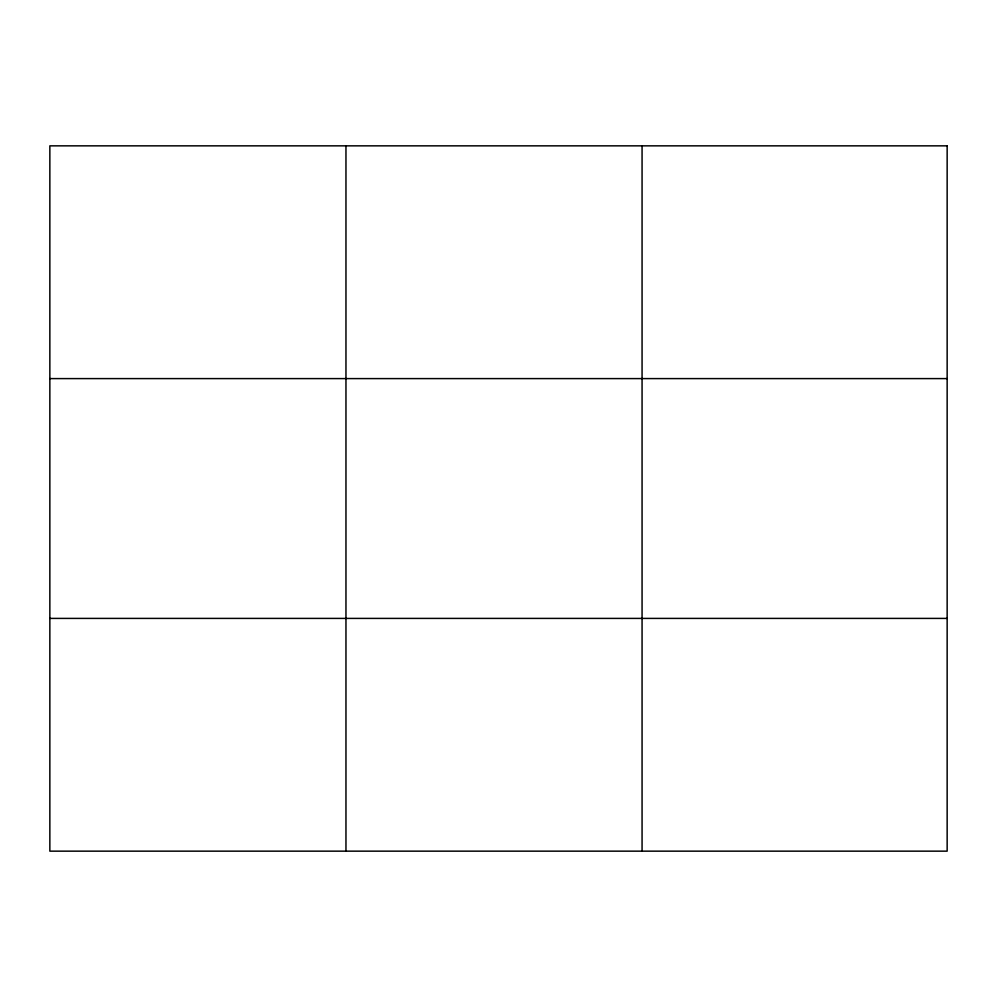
<?xml version="1.0" encoding="UTF-8"?>
<svg xmlns="http://www.w3.org/2000/svg" width="997" height="997" viewBox="0 0 997 997"><rect width="100%" height="100%" fill="white"/><g stroke="black" fill="none" stroke-linecap="round" stroke-linejoin="round"><path stroke-width="1.5" d="M345.959 851.151L345.959 145.849M642.068 851.151L642.068 145.849M49.85 378.598L947.15 378.598M49.85 618.402L947.15 618.402M947.15 145.849L947.15 851.151L49.85 851.151L49.85 145.849L947.15 145.849"/></g></svg>
